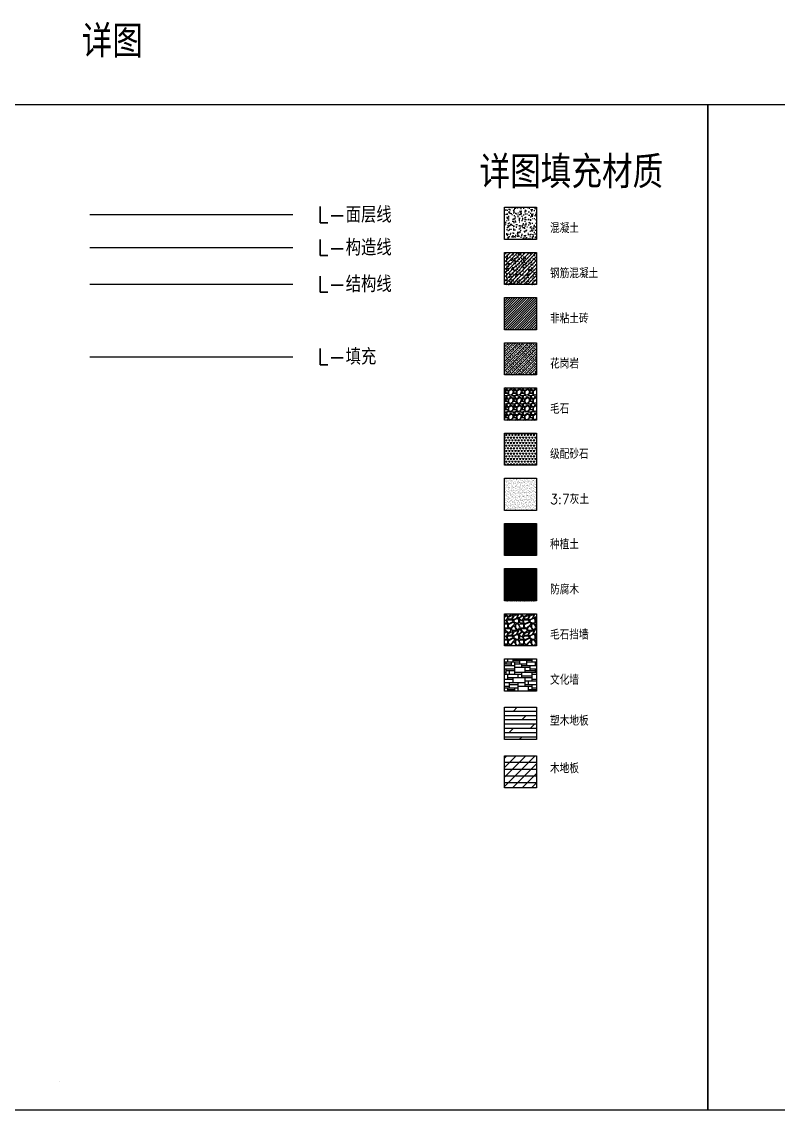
# Model space of a CAD drawing. Header units: millimetres. Extents: x -1612139 to -1300424, y 1145038 to 1536160.
# Drawn here: x -1456281 to -1385893, y 1434905 to 1536109 of the extents above; entities that cross this region are included whole.
import ezdxf
from ezdxf.enums import TextEntityAlignment as Align

# ---------------------------------------------------------------- set-up
doc = ezdxf.new("R2010")
doc.units = ezdxf.units.MM
doc.header["$LTSCALE"] = 1000
doc.layers.get('0').update_dxf_attribs({"linetype": 'CONTINUOUS'})
for name, color, linetype in [('L-FRAME图框', 3, 'CONTINUOUS'), ('L-TEXT文字标注', 7, 'CONTINUOUS'), ('L-填充', 251, 'CONTINUOUS'), ('L-构造线', 6, 'CONTINUOUS'), ('L-结构线', 7, 'CONTINUOUS'), ('L-面层线', 4, 'CONTINUOUS'), ('W-ALUMINUM_FRAME铝架', 30, 'CONTINUOUS')]:
    doc.layers.add(name, color=color, linetype=linetype)
doc.styles.get("Standard").update_dxf_attribs({"font": 'simplex.shx', "width": 0.7, "bigfont": 'hztxt.shx'})

# ---------------------------------------------------------------- blocks, each defined once
blk = doc.blocks.new('LOGO')
h = blk.add_hatch(color=140)
h.dxf.hatch_style = 1
h.paths.add_polyline_path([(-5, -2, 0.2940833), (-1, -2, -0.3637556), (5, -2, 1.4501439)])
h.paths.add_polyline_path([(0, 5), (3, -1, 0.1017228), (1, 0), (0, 3), (-3, -2, -0.0818366), (-4, -2)], flags=16)
h = blk.add_hatch(color=174)
h.paths.add_polyline_path([(4, -3, 0.0645711), (4, -2, 0.2966918), (0, -2, -0.0426403), (-2, -3, -0.2097474), (-4, -2, 0.1799149), (-2, -5, 0.1697835), (0, -4, -0.0574404), (2, -3, -0.2140922)])
h.paths.add_polyline_path([(1, -3, -0.0840138), (-1, -4, -0.2717332), (-3, -3, 0.071966), (-2, -3, 0.0982776), (0, -3, -0.0724062), (1, -2, -0.088156), (3, -2, -0.1819884), (4, -3, 0.2061064)], flags=16)
blk.add_hatch(color=174).paths.add_polyline_path([(3, -4, 0.1897275), (1, -4, -0.1265372), (-1, -5, 0.2450133)])
for points in [[(-5, -2, 0.2940833), (-1, -2, -0.3637556), (5, -2, 1.4501439)], [(-4, -2), (0, 5), (3, -1, 0.1017228), (1, 0), (0, 3), (-3, -2, -0.0818366)]]:
    blk.add_lwpolyline(points, format="xyb", close=True)
for points in [[(-4, -2, 0.2097474), (-2, -3, 0.0426403), (0, -2, -0.2966918), (4, -2)], [(-3, -3, 0.071966), (-2, -3, 0.0982776), (0, -3, -0.0724062), (1, -2, -0.088156), (3, -2, -0.1819884), (4, -3, 0.2061064), (1, -3, -0.0840138), (-1, -4, -0.2717332), (-3, -3)], [(-2, -5, 0.1697835), (0, -4, -0.0574404), (2, -3, -0.2140922), (4, -3, -0.2140922)], [(-1, -5, 0.1265372), (1, -4, -0.1897275), (3, -4, -0.1897275)]]:
    blk.add_lwpolyline(points, format="xyb")
for start, end in [(208.47056, 249.26757), (258.57514, 313.64322), (318.83836, 333.61646)]:
    blk.add_arc((0, 0), 5, start, end)

msp = doc.modelspace()

# ---------------------------------------------------------------- hatches: boundary and pattern name
at = {"layer": 'L-填充'}
h = msp.add_hatch(dxfattribs=at)
h.set_pattern_fill('混凝土', color=256, scale=100)
h.set_pattern_definition([(50, (-1583207.2, 1341220.44), (717.2602, -62.7521), [75, -825]), (355, (-1583207.2, 1341220.44), (-138.7513, 752.1921), [60, -660]), (100.4514, (-1583147.4, 1341215.2), (578.5094, 689.4395), [63.7402, -701.1421]), (46.1842, (-1583207.2, 1341420.4), (1067.241, -165.519), [112.5, -1237.5]), (96.6356, (-1583118.3, 1341406.6), (934.6627, 974.118), [95.6103, -1051.713]), (351.1842, (-1583207.2, 1341420.4), (934.662, 974.1186), [90, -990]), (21, (-1583107.2, 1341370.44), (596.907, -402.6189), [75, -825]), (326, (-1583107.2, 1341370.44), (243.3153, 725.15), [60, -660]), (71.4514, (-1583057.45, 1341336.9), (840.2226, 322.5305), [63.7402, -701.1421]), (37.5, (-1583207.2, 1341220.44), (12.15986, 332.89385), [0, -652, 0, -670, 0, -662.5]), (7.5, (-1583207.2, 1341220.44), (263.06954, 394.4117), [0, -382, 0, -637, 0, -252.5]), (327.5, (-1583430.2, 1341220.44), (533.82244, -22.55487), [0, -250, 0, -780, 0, -1035]), (317.5, (-1583530.2, 1341220.44), (583.1862, 100.105), [0, -325, 0, -518, 0, -735])])
h.paths.add_polyline_path([(-1411371.4, 1518871), (-1408371.4, 1518871), (-1408371.4, 1515871), (-1411371.4, 1515871)])
h = msp.add_hatch(dxfattribs=at)
h.set_pattern_fill('钢筋混凝土', color=256, scale=100)
h.set_pattern_definition([(45, (-1583207.2, 1341220.44), (-176.7767, 176.7767), []), (50, (-1583207.2, 1341220.44), (717.2602, -62.7521), [75, -825]), (355, (-1583207.2, 1341220.44), (-138.7513, 752.1921), [60, -660]), (100.4514, (-1583147.4, 1341215.2), (578.5094, 689.4395), [63.7402, -701.1421]), (46.1842, (-1583207.2, 1341420.4), (1067.241, -165.519), [112.5, -1237.5]), (96.6356, (-1583118.3, 1341406.6), (934.6627, 974.118), [95.6103, -1051.713]), (351.1842, (-1583207.2, 1341420.4), (934.662, 974.1186), [90, -990]), (21, (-1583107.2, 1341370.44), (596.907, -402.6189), [75, -825]), (326, (-1583107.2, 1341370.44), (243.3153, 725.15), [60, -660]), (71.4514, (-1583057.45, 1341336.9), (840.2226, 322.5305), [63.7402, -701.1421]), (37.5, (-1583207.2, 1341220.44), (12.15986, 332.89385), [0, -652, 0, -670, 0, -662.5]), (7.5, (-1583207.2, 1341220.44), (263.06954, 394.4117), [0, -382, 0, -637, 0, -252.5]), (327.5, (-1583430.2, 1341220.44), (533.82244, -22.55487), [0, -250, 0, -780, 0, -1035]), (317.5, (-1583530.2, 1341220.44), (583.1862, 100.105), [0, -325, 0, -518, 0, -735])])
h.paths.add_polyline_path([(-1411371.4, 1514671), (-1408371.4, 1514671), (-1408371.4, 1511671), (-1411371.4, 1511671)])
h = msp.add_hatch(dxfattribs=at)
h.set_pattern_fill('ANSI31', color=256, scale=100)
h.set_pattern_definition([(45, (-1583207.19, 1341220.44), (-112.2532, 112.2532), [])])
h.paths.add_polyline_path([(-1411371.4, 1510471), (-1408371.4, 1510471), (-1408371.4, 1507471), (-1411371.4, 1507471)])
h = msp.add_hatch(dxfattribs=at)
h.set_pattern_fill('ANSI33', color=256, scale=100)
h.set_pattern_definition([(45, (-1583207.2, 1341220.44), (-224.5064, 224.5064), []), (45, (-1582982.68, 1341220.44), (-224.5064, 224.5064), [158.75, -79.375])])
h.paths.add_polyline_path([(-1411371.4, 1506271), (-1408371.4, 1506271), (-1408371.4, 1503271), (-1411371.4, 1503271)])
h = msp.add_hatch(dxfattribs=at)
h.set_pattern_fill('GRAVEL', color=256, scale=100)
h.set_pattern_definition([(228.0128, (-1582658.55, 1341982.44), (-6096.00518, -6858.008427), [102.5163, -10149.15]), (184.9697, (-1582727.13, 1341906.24), (9144.014792, 761.9946226), [175.9215, -17416.2]), (132.5104, (-1582902.39, 1341891), (7619.9944555, -8382.008188), [124.0446, -12280.41]), (267.2737, (-1583199.57, 1341700.5), (761.996691, 15239.995096), [160.2015, -15859.92]), (292.8337, (-1583207.19, 1341540.48), (-3810.0108167, 9144.005199), [157.0902, -15551.94]), (357.2737, (-1583146.23, 1341395.7), (-15239.995096, 761.996691), [160.2015, -15859.92]), (37.6942, (-1582986.21, 1341388.08), (-9906.0062584, -7619.993207), [211.8582, -20973.93]), (72.2553, (-1582818.57, 1341517.62), (5334.0106696, 16764.0048618), [200.016, -19801.59]), (121.4296, (-1582757.61, 1341708.12), (-6096.0015706, 9905.988348), [160.744, -15913.65]), (175.2364, (-1582841.43, 1341845.28), (8381.993416, -761.992849), [183.514, -8992.17]), (222.3974, (-1583024.31, 1341860.52), (-9144.0002752, -8381.9890952), [237.3234, -23495.04]), (138.8141, (-1582445.19, 1341692.88), (-5333.996602, 4571.992967), [81.0015, -8019.18]), (171.4692, (-1582506.15, 1341746.22), (9905.9848787, -1524.00384), [154.1046, -15256.38]), (225, (-1582658.55, 1341769.1), (-1e-13, -761.9995), [107.7627, -969.867]), (203.1986, (-1582711.89, 1341860.52), (3810.012848, 1524.006682), [58.0323, -5745.18]), (291.8014, (-1582765.23, 1341837.66), (-762.000535, 2286.00147), [82.0698, -4021.44]), (30.9638, (-1582734.75, 1341761.46), (2285.99759, 1524.00119), [133.296, -4309.89]), (161.5651, (-1582620.45, 1341830.04), (1524.0007, -761.99887), [96.386, -2313.27]), (16.3895, (-1583207.19, 1341837.66), (7620.004204, 2285.995245), [135.0264, -13367.64]), (70.3462, (-1583077.65, 1341875.76), (-3047.991507, -8381.988147), [113.2797, -11214.66]), (293.1986, (-1582620.45, 1341982.44), (-1524.006682, 3810.012848), [116.064, -5687.16]), (343.6105, (-1582574.73, 1341875.76), (-7620.004204, 2285.995245), [135.0264, -13367.64]), (339.444, (-1583207.19, 1341365.22), (-3810.00473, 1523.99815), [130.2105, -6380.31]), (294.7751, (-1583085.27, 1341319.5), (-3809.991121, 8381.996108), [109.1016, -10801.08]), (66.8014, (-1582612.83, 1341220.44), (1524.006682, 3810.012848), [116.064, -5687.16]), (17.354, (-1582567.11, 1341327.12), (-9906.0005346, -3047.995403), [127.735, -12645.72]), (69.444, (-1582986.21, 1341220.44), (-1523.99815, -3810.00473), [65.1054, -6445.44]), (101.3099, (-1582658.55, 1341220.44), (-761.99624, 3047.99024), [38.8545, -3846.6]), (165.9638, (-1582666.17, 1341258.54), (2286.0016, -761.99868), [157.0902, -2984.715]), (186.009, (-1582818.57, 1341296.64), (7619.988763, 761.9982206), [145.58, -14412.42]), (303.6901, (-1582734.75, 1341692.88), (-762.00026, 1523.99853), [109.8972, -2637.534]), (353.1572, (-1582673.79, 1341601.44), (12954.005357, -1524.0068255), [191.867, -18994.8]), (60.9454, (-1582483.29, 1341578.58), (-3047.99291, -5333.987283), [78.4524, -7766.82]), (90, (-1582445.2, 1341647.16), (-762, 762), [45.72, -716.28]), (120.2564, (-1582833.81, 1341319.5), (3047.99354, -5333.99731), [105.86, -10480.17]), (48.0128, (-1582887.15, 1341410.94), (6096.00518, 6858.008427), [205.033, -10046.64]), (0, (-1582750, 1341563.34), (762, 762), [198.12, -563.88]), (325.3048, (-1582551.87, 1341563.34), (-7619.986797, 5334.000507), [120.483, -11927.79]), (254.0546, (-1582452.81, 1341494.76), (-762.001944, -3048.00726), [110.9487, -5436.51]), (207.646, (-1582483.29, 1341388.08), (-14477.9949147, -7620.0047924), [180.6435, -17883.75]), (175.4261, (-1582643.31, 1341304.26), (-9906.0022814, 761.9963134), [191.1087, -18919.74]), (175.4261, (-1582643.31, 1341304.26), (-9906.0022814, 761.9963134), [191.1087, -18919.74])])
h.paths.add_polyline_path([(-1411371.4, 1502071), (-1408371.4, 1502071), (-1408371.4, 1499071), (-1411371.4, 1499071)])
h = msp.add_hatch(dxfattribs=at)
h.set_pattern_fill('TRIANG', color=256, scale=100)
h.set_pattern_definition([(60, (-1583207.2, 1341220.44), (-142.87495, 247.46673), [142.875, -142.875]), (120, (-1583207.2, 1341220.44), (-285.74995, 3e-05), [142.875, -142.875]), (0, (-1583278.63, 1341344.17), (142.875, 247.4667), [142.875, -142.875])])
h.paths.add_polyline_path([(-1411371.4, 1497871), (-1408371.4, 1497871), (-1408371.4, 1494871), (-1411371.4, 1494871)])
h = msp.add_hatch(dxfattribs=at)
h.set_pattern_fill('AR-SAND', color=256, scale=100)
h.set_pattern_definition([(37.5, (-1583207.2, 1341220.44), (-8.00016, 244.70662), [0, -193.04, 0, -215.9, 0, -206.375]), (7.5, (-1583207.2, 1341220.44), (224.76164, 358.41255), [0, -104.14, 0, -173.99, 0, -66.675]), (327.5, (-1583363.4, 1341220.44), (395.49619, 0.7186), [0, -63.5, 0, -228.6, 0, -298.45]), (317.5, (-1583363.4, 1341220.44), (381.77823, 111.46466), [0, -31.75, 0, -149.86, 0, -171.45])])
h.paths.add_polyline_path([(-1411371.4, 1493671), (-1408371.4, 1493671), (-1408371.4, 1490671), (-1411371.4, 1490671)])
h = msp.add_hatch(dxfattribs=at)
h.set_pattern_fill('EARTH', color=256, scale=100)
h.set_pattern_definition([(0, (-1583207.2, 1341220.44), (317.5, 317.5), [317.5, -317.5]), (0, (-1583207.2, 1341339.5), (317.5, 317.5), [317.5, -317.5]), (0, (-1583207.2, 1341458.56), (317.5, 317.5), [317.5, -317.5]), (90, (-1583167.5, 1341498.25), (-317.5, 317.5), [317.5, -317.5]), (90, (-1583048.44, 1341498.25), (-317.5, 317.5), [317.5, -317.5]), (90, (-1582929.38, 1341498.25), (-317.5, 317.5), [317.5, -317.5])])
h.paths.add_polyline_path([(-1411371.4, 1489471), (-1408371.4, 1489471), (-1408371.4, 1486471), (-1411371.4, 1486471)])
h = msp.add_hatch(dxfattribs=at)
h.set_pattern_fill('木纹01', color=256, scale=100, style=0)
h.set_pattern_definition([(0, (-1511642.44, 1400933.54), (400, 400), [20, -380]), (0, (-1511922.44, 1400973.54), (400, 400), [40, -360]), (0, (-1511662.44, 1400993.54), (400, 400), [20, -380]), (0, (-1511902.44, 1401033.54), (400, 400), [20, -380]), (0, (-1511662.44, 1401053.54), (400, 400), [20, -380]), (0, (-1511882.44, 1401073.54), (400, 400), [20, -380]), (0, (-1511662.44, 1401093.54), (400, 400), [20, -380]), (0, (-1511882.44, 1401133.54), (400, 400), [20, -220, 20, -140]), (0, (-1511882.44, 1401173.54), (400, 400), [40, -200, 20, -140]), (0, (-1511902.44, 1401233.54), (400, 400), [20, -60, 20, -160, 20, -120]), (0, (-1511922.44, 1401273.54), (400, 400), [20, -80, 40, -260]), (0, (-1511662.44, 1401293.54), (400, 400), [20, -380]), (0, (-1511922.44, 1401313.54), (400, 400), [20, -100, 20, -260]), (45, (-1511962.44, 1400933.54), (4e-14, 400), [56.5684, -509.117]), (45, (-1511622.44, 1400933.54), (4e-14, 400), [113.1371, -452.5483]), (45, (-1511622.44, 1401133.54), (4e-14, 400), [28.284, -537.4014]), (45, (-1511962.44, 1401173.54), (4e-14, 400), [84.8528, -480.8326]), (45, (-1511622.44, 1401173.54), (4e-14, 400), [141.4214, -424.2641]), (45, (-1511622.44, 1401233.54), (4e-14, 400), [84.8528, -480.8326]), (315, (-1511702.44, 1401273.54), (400, -9e-14), [28.284, -537.4014]), (315, (-1511842.44, 1400953.54), (400, -9e-14), [56.5684, -509.117]), (315, (-1511822.44, 1401113.54), (400, -9e-14), [56.5684, -509.117]), (315, (-1511702.44, 1401033.54), (400, -9e-14), [56.5684, -509.117]), (315, (-1511722.44, 1401193.54), (400, -9e-14), [56.5684, -509.117]), (315, (-1511702.44, 1401233.54), (400, -9e-14), [84.8528, -480.8326]), (315, (-1511802.44, 1400993.54), (400, -9e-14), [84.8528, -480.8326]), (315, (-1511742.44, 1401013.54), (400, -9e-14), [84.8528, -480.8326]), (315, (-1511802.44, 1401153.54), (400, -9e-14), [84.8528, -480.8326]), (315, (-1511762.44, 1401173.54), (400, -9e-14), [84.8528, -480.8326]), (26.56505, (-1511942.44, 1401013.54), (400, 2e-07), [44.7214, -849.7058]), (26.56505, (-1511642.44, 1400993.54), (400, 2e-07), [178.8854, -715.5418]), (26.56505, (-1511642.44, 1401053.54), (400, 2e-07), [178.8854, -715.5418]), (26.56505, (-1511642.44, 1401093.54), (400, 2e-07), [178.8856, -268, 89.444, -358.0976]), (26.56505, (-1511602.44, 1401153.54), (400, 2e-07), [44.7214, -849.7058]), (26.56505, (-1511962.44, 1401293.54), (400, 2e-07), [44.7214, -849.7058]), (26.56505, (-1511642.44, 1401293.54), (400, 2e-07), [89.4427, -804.9845]), (333.43495, (-1511742.44, 1400933.54), (400, -2e-07), [89.4427, -804.9845]), (333.43495, (-1511882.44, 1401033.54), (400, -2e-07), [89.4427, -804.9845]), (333.43495, (-1511882.44, 1400973.54), (400, -2e-07), [44.7214, -849.7045]), (333.43495, (-1511862.44, 1401073.54), (400, -2e-07), [134.1641, -760.2631]), (333.43495, (-1511782.44, 1401073.54), (400, -2e-07), [89.4427, -804.9845]), (333.43495, (-1511742.44, 1401093.54), (400, -2e-07), [89.4427, -804.9845]), (333.43495, (-1511862.44, 1401133.54), (400, -2e-07), [44.7214, -849.7045]), (333.43495, (-1511842.44, 1401173.54), (400, -2e-07), [44.7214, -849.7045]), (333.43495, (-1511682.44, 1401253.54), (400, -2e-07), [44.7214, -849.7045]), (333.43495, (-1511702.44, 1401113.54), (400, -2e-07), [44.7214, -849.7045]), (333.43495, (-1511882.44, 1401233.54), (400, -2e-07), [134.1641, -760.2631]), (333.43495, (-1511902.44, 1401273.54), (400, -2e-07), [89.4427, -804.9845]), (333.43495, (-1511682.44, 1401153.54), (400, -2e-07), [44.72, -402.48, 44.72, -402.5072]), (333.43495, (-1511802.44, 1401233.54), (400, -2e-07), [89.4427, -804.9845]), (333.43495, (-1511782.44, 1401273.54), (400, -2e-07), [89.4427, -804.9845]), (333.43495, (-1511902.44, 1401313.54), (400, -2e-07), [89.4427, -804.9845]), (333.43495, (-1511782.44, 1401313.54), (400, -2e-07), [89.4427, -804.9845])])
h.paths.add_polyline_path([(-1411371.4, 1485271), (-1408371.4, 1485271), (-1408371.4, 1482271), (-1411371.4, 1482271)])
h = msp.add_hatch(dxfattribs=at)
h.set_pattern_fill('毛石砌体', color=256, scale=100, style=0)
h.set_pattern_definition([(0, (-1512693.8, 1400033.5), (1500, 1500), [450, -1050]), (0, (-1511793.8, 1400183.5), (1500, 1500), [375, -1125]), (0, (-1511868.8, 1400258.5), (1500, 1500), [300, -1200]), (0, (-1512318.8, 1400633.5), (1500, 1500), [225, -225, 300, -750]), (0, (-1512318.8, 1400708.5), (1500, 1500), [300, -75, 375, -750]), (0, (-1512993.8, 1401008.5), (1500, 1500), [375, -1125]), (0, (-1511568.8, 1401083.5), (1500, 1500), [375, -1125]), (90, (-1512993.8, 1400333.5), (-1500, 1500), [225, -1275]), (90, (-1512768.8, 1401458.5), (-1500, 1500), [150, -1350]), (90, (-1512693.8, 1400033.5), (-1500, 1500), [225, -1275]), (90, (-1512543.8, 1401383.5), (-1500, 1500), [75, -1425]), (90, (-1512468.8, 1400783.5), (-1500, 1500), [225, -1275]), (90, (-1512318.8, 1400258.5), (-1500, 1500), [375, -1125]), (90, (-1512168.8, 1401308.5), (-1500, 1500), [225, -1275]), (90, (-1512018.8, 1400708.5), (-1500, 1500), [300, -1200]), (90, (-1511943.8, 1400708.5), (-1500, 1500), [300, -1200]), (90, (-1511793.8, 1400033.5), (-1500, 1500), [150, -1350]), (90, (-1511568.8, 1400258.5), (-1500, 1500), [375, -1125]), (45, (-1512843.8, 1400183.5), (9e-14, 1500), [636.396, -1484.924]), (45, (-1512693.8, 1400258.5), (9e-14, 1500), [318.198, -1803.122]), (45, (-1512018.8, 1401083.5), (9e-14, 1500), [424.264, -1697.056]), (45, (-1512018.8, 1401158.5), (9e-14, 1500), [318.198, -1803.122]), (135, (-1512543.8, 1401008.5), (-1500, 9e-14), [106.067, -2015.254]), (135, (-1512843.8, 1400183.5), (-1500, 9e-14), [212.131, -1909.189]), (135, (-1512393.8, 1400633.5), (-1500, 9e-14), [212.131, -1909.189]), (135, (-1512018.8, 1401008.5), (-1500, 9e-14), [212.131, -1909.189]), (135, (-1511568.8, 1401308.5), (-1500, 9e-14), [318.198, -1803.122]), (135, (-1511568.8, 1401233.5), (-1500, 9e-14), [212.131, -1909.189]), (135, (-1511643.8, 1401383.5), (-1500, 9e-14), [212.131, -1909.189]), (135, (-1512093.8, 1400033.5), (-1500, 9e-14), [318.198, -1803.122]), (26.56505, (-1511643.8, 1400933.54), (1500, 6e-07), [167.7, -3186.402]), (26.56505, (-1512018.8, 1400558.54), (1500, 6e-07), [167.7, -3186.402]), (26.56505, (-1512543.8, 1401008.54), (1500, 6e-07), [335.4, -3018.702]), (26.56505, (-1512468.8, 1401383.54), (1500, 6e-07), [335.4, -3018.702]), (26.56505, (-1512468.8, 1401008.54), (1500, 6e-07), [335.4, -3018.702]), (26.56505, (-1511568.8, 1401308.54), (1500, 6e-07), [335.4, -3018.702]), (26.56505, (-1512993.8, 1400558.54), (1500, 6e-07), [503.115, -2850.987]), (26.56505, (-1512993.8, 1400633.54), (1500, 6e-07), [503.115, -2850.987]), (26.56505, (-1512993.8, 1401233.54), (1500, 6e-07), [503.115, -2850.987]), (63.43495, (-1512243.8, 1401158.54), (0.1606, 1500.3213), [167.7, -3186.4]), (63.43495, (-1511568.8, 1401083.54), (0.1606, 1500.3213), [167.7, -2012.2, 335.4, -838.5]), (63.43495, (-1511718.8, 1400933.54), (-3e-06, 1500), [335.4, -3018.702]), (63.43495, (-1512618.8, 1401083.54), (-3e-06, 1500), [335.4, -3018.702]), (63.43495, (-1512693.8, 1401083.54), (-3e-06, 1500), [335.4, -3018.702]), (63.43495, (-1512168.8, 1401233.54), (-3e-06, 1500), [503.115, -2850.987]), (116.56505, (-1512543.8, 1400858.54), (-6e-07, 1500), [167.7, -3186.402]), (116.56505, (-1511568.8, 1400708.54), (-6e-07, 1500), [167.7, -3186.402]), (116.56505, (-1511868.8, 1400258.54), (-6e-07, 1500), [335.4, -3018.702]), (116.56505, (-1511943.8, 1400333.54), (-6e-07, 1500), [335.4, -3018.702]), (116.56505, (-1511793.8, 1401383.54), (-6e-07, 1500), [335.4, -3018.702]), (116.56505, (-1512993.8, 1400633.54), (-6e-07, 1500), [335.4, -3018.702]), (116.56505, (-1512243.8, 1400033.54), (-6e-07, 1500), [503.115, -2850.987]), (153.43495, (-1511718.8, 1400933.54), (-1500, -3e-06), [335.4, -3018.702]), (153.43495, (-1511643.8, 1400858.54), (-1500, -3e-06), [335.4, -3018.702]), (153.43495, (-1512768.8, 1400108.54), (-1500, -3e-06), [167.7, -3186.402]), (153.43495, (-1512318.8, 1400708.54), (-1500, -3e-06), [167.7, -3186.402]), (153.43495, (-1512018.8, 1401158.54), (-1500, -3e-06), [167.7, -3186.402])])
h.paths.add_polyline_path([(-1411371.4, 1481071), (-1408371.4, 1481071), (-1408371.4, 1478071), (-1411371.4, 1478071)])
h = msp.add_hatch(dxfattribs=at)
h.set_pattern_fill('文化石01', color=256, scale=200, style=0)
h.set_pattern_definition([(0, (-1583207.2, 1341220.4), (0, 3200), [2400, -800]), (0, (-1583207.2, 1341380.4), (0, 3200), [-960, 960, -480, 800]), (0, (-1583207.2, 1341540.4), (0, 3200), [-1440, 1760]), (0, (-1583207.2, 1341700.4), (0, 3200), [1440, -1760]), (0, (-1583207.2, 1341860.4), (0, 3200), [-640, 2560]), (0, (-1583207.2, 1342020.4), (0, 3200), [1120, -800, 960, -320]), (0, (-1582087.2, 1342180.4), (0, 3200), [2560, -640]), (0, (-1583367.2, 1342340.4), (0, 3200), [1760, -1440]), (0, (-1583847.2, 1342500.4), (0, 3200), [1440, -1760]), (0, (-1583207.2, 1342660.4), (0, 3200), [2560, -640]), (0, (-1583207.2, 1342820.4), (0, 3200), [-1280, 800, -480, 640]), (0, (-1581607.2, 1342980.4), (0, 3200), [1920, -1280]), (0, (-1582887.2, 1343140.4), (0, 3200), [1280, -640, 480, -800]), (0, (-1582247.2, 1343300.4), (0, 3200), [1280, -480, 800, -640]), (0, (-1580967.2, 1343460.4), (0, 3200), [1920, -1280]), (0, (-1582247.2, 1343620.4), (0, 3200), [1280, -1920]), (0, (-1581607.2, 1343780.4), (0, 3200), [1440, -1760]), (0, (-1581607.2, 1343940.4), (0, 3200), [-960, 2240]), (0, (-1582567.2, 1344100.4), (0, 3200), [960, -2240]), (0, (-1581607.2, 1344260.4), (0, 3200), [2240, -960]), (90, (-1583207.2, 1342500.4), (-3200, 2e-13), [480, -1280, 1120, -320]), (90, (-1582887.2, 1342660.4), (-3200, 2e-13), [800, -480, 320, -1600]), (90, (-1582727.2, 1342020.4), (-3200, 2e-13), [320, -2880]), (90, (-1582567.2, 1341700.4), (-3200, 2e-13), [320, -1920, 480, -480]), (90, (-1582407.2, 1342340.4), (-3200, 2e-13), [320, -2880]), (90, (-1582247.2, 1341220.4), (-3200, 2e-13), [480, -1440, 800, -480]), (90, (-1582087.2, 1341860.4), (-3200, 2e-13), [480, -2720]), (90, (-1581927.2, 1342660.4), (-3200, 2e-13), [480, -160, 320, -2240]), (90, (-1581767.2, 1341380.4), (-3200, 2e-13), [480, -2720]), (90, (-1581607.2, 1342180.4), (-3200, 2e-13), [480, -160, 480, -320, 800, -960]), (90, (-1581287.2, 1342180.4), (-3200, 2e-13), [-2240, 320, -320, 320]), (90, (-1581127.2, 1342660.4), (-3200, 2e-13), [320, -2880]), (90, (-1580967.2, 1341540.4), (-3200, 2e-13), [320, -1120, 800, -960]), (90, (-1580807.2, 1342020.4), (-3200, 2e-13), [160, -2080, 480, -480]), (90, (-1580647.2, 1342180.4), (-3200, 2e-13), [800, -800, 480, -1120]), (90, (-1580487.2, 1342980.4), (-3200, 2e-13), [480, -800, 320, -1600]), (90, (-1580327.2, 1341860.4), (-3200, 2e-13), [320, -2880]), (90, (-1580167.2, 1342180.4), (-3200, 2e-13), [320, -960, 480, -1440])])
h.paths.add_polyline_path([(-1411371.4, 1476871), (-1408371.4, 1476871), (-1408371.4, 1473871), (-1411371.4, 1473871)])
at = {"layer": 'W-ALUMINUM_FRAME铝架'}
h = msp.add_hatch(dxfattribs=at)
h.set_pattern_fill('DOLMIT', color=8, scale=500)
h.set_pattern_definition([(0, (-2395955, 1521627.3), (0, 396.87103), []), (45, (-2395955, 1521627.3), (-793.7415, 793.7415), [561.2606, -1122.52])])
h.paths.add_polyline_path([(-1408371.4, 1472371), (-1411371.4, 1472371), (-1411371.4, 1469371), (-1408371.4, 1469371)])
h = msp.add_hatch(dxfattribs=at)
h.set_pattern_fill('木板', color=8, scale=500)
h.set_pattern_definition([(0, (-2395955, 1521627.3), (0, 625), []), (45, (-2395955, 1521627.3), (-441.94174, 441.94174), [])])
h.paths.add_polyline_path([(-1408371.4, 1467871), (-1411371.4, 1467871), (-1411371.4, 1464871), (-1408371.4, 1464871)])

# ---------------------------------------------------------------- linework, layer by layer
at = {"layer": 'L-FRAME图框', "color": 3}
for points in [[(-1462474.8, 1528427.7), (-1392444.8, 1528427.7), (-1392444.8, 1434905), (-1462474.8, 1434905)], [(-1392444.8, 1528427.7), (-1305911.3, 1528427.7), (-1305911.3, 1434905), (-1392444.8, 1434905)]]:
    msp.add_lwpolyline(points, close=True, dxfattribs=at)
at = {"layer": 'L-填充'}
msp.add_lwpolyline([(-1449934.8, 1504966.2), (-1431063.8, 1504966.2)], dxfattribs=at)
at = {"layer": 'L-构造线'}
msp.add_lwpolyline([(-1449934.8, 1515117.9), (-1431063.8, 1515117.9)], dxfattribs=at)
at = {"layer": 'L-结构线'}
for points in [[(-1411371.4, 1518871), (-1408371.4, 1518871), (-1408371.4, 1515871), (-1411371.4, 1515871)], [(-1411371.4, 1514671), (-1408371.4, 1514671), (-1408371.4, 1511671), (-1411371.4, 1511671)], [(-1411371.4, 1510471), (-1408371.4, 1510471), (-1408371.4, 1507471), (-1411371.4, 1507471)], [(-1411371.4, 1506271), (-1408371.4, 1506271), (-1408371.4, 1503271), (-1411371.4, 1503271)], [(-1411371.4, 1502071), (-1408371.4, 1502071), (-1408371.4, 1499071), (-1411371.4, 1499071)], [(-1411371.4, 1497871), (-1408371.4, 1497871), (-1408371.4, 1494871), (-1411371.4, 1494871)], [(-1411371.4, 1493671), (-1408371.4, 1493671), (-1408371.4, 1490671), (-1411371.4, 1490671)], [(-1411371.4, 1489471), (-1408371.4, 1489471), (-1408371.4, 1486471), (-1411371.4, 1486471)], [(-1411371.4, 1485271), (-1408371.4, 1485271), (-1408371.4, 1482271), (-1411371.4, 1482271)], [(-1411371.4, 1481071), (-1408371.4, 1481071), (-1408371.4, 1478071), (-1411371.4, 1478071)], [(-1411371.4, 1476871), (-1408371.4, 1476871), (-1408371.4, 1473871), (-1411371.4, 1473871)], [(-1411371.4, 1472371), (-1408371.4, 1472371), (-1408371.4, 1469371), (-1411371.4, 1469371)], [(-1411371.4, 1467871), (-1408371.4, 1467871), (-1408371.4, 1464871), (-1411371.4, 1464871)]]:
    msp.add_lwpolyline(points, close=True, dxfattribs=at)
msp.add_lwpolyline([(-1449934.8, 1511714.8), (-1431063.8, 1511714.8)], dxfattribs=at)
at = {"layer": 'L-面层线'}
msp.add_lwpolyline([(-1449934.8, 1518175.1), (-1431063.8, 1518175.1)], dxfattribs=at)

# ---------------------------------------------------------------- block references
msp.add_blockref('LOGO', (-1452803, 1437615.1))

# ---------------------------------------------------------------- texts
at = {"layer": 'L-TEXT文字标注', "width": 0.95}
for s, p in [('详图', (-1447860, 1534448)), ('详图填充材质', (-1405143.1, 1522292.7))]:
    msp.add_text(s, height=3000, dxfattribs=at).set_placement(p, align=Align.MIDDLE)
for s, p in [('混凝土', (-1407126.4, 1517371)), ('钢筋混凝土', (-1407126.4, 1513171)), ('非粘土砖', (-1407126.4, 1508971)), ('花岗岩', (-1407126.4, 1504771)), ('毛石', (-1407126.4, 1500571)), ('级配砂石', (-1407126.4, 1496371)), ('3:7灰土', (-1407126.4, 1492171)), ('种植土', (-1407126.4, 1487971)), ('防腐木', (-1407126.4, 1483771)), ('毛石挡墙', (-1407126.4, 1479571)), ('文化墙', (-1407126.4, 1475371)), ('塑木地板', (-1407126.4, 1471569.5)), ('木地板', (-1407126.4, 1467143))]:
    msp.add_text(s, height=900, dxfattribs=at).set_placement(p, align=Align.TOP_LEFT)
at = {"layer": 'L-填充', "width": 0.95}
msp.add_text('L-填充', height=1500, dxfattribs=at).set_placement((-1428765.4, 1504966.2), align=Align.MIDDLE_LEFT)
at = {"layer": 'L-构造线', "width": 0.95}
msp.add_text('L-构造线', height=1500, dxfattribs=at).set_placement((-1428765.4, 1515117.9), align=Align.MIDDLE_LEFT)
at = {"layer": 'L-结构线', "width": 0.95}
msp.add_text('L-结构线', height=1500, dxfattribs=at).set_placement((-1428765.4, 1511714.8), align=Align.MIDDLE_LEFT)
at = {"layer": 'L-面层线', "width": 0.95}
msp.add_text('L-面层线', height=1500, dxfattribs=at).set_placement((-1428765.4, 1518175.1), align=Align.MIDDLE_LEFT)

doc.saveas('drawing.dxf')
